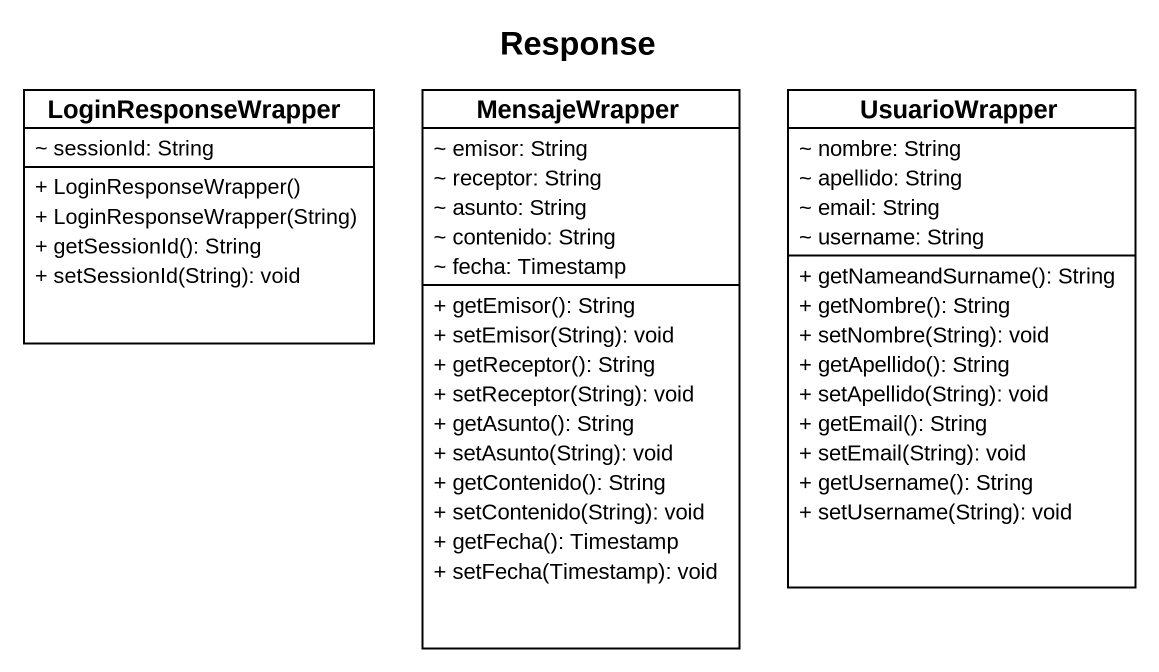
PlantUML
@startuml
title Response
hide circle
hide empty members
skinparam classAttributeIconSize 0
class LoginResponseWrapper {
  ~ sessionId: String
  + LoginResponseWrapper()
  + LoginResponseWrapper(String)
  + getSessionId(): String
  + setSessionId(String): void
}
class MensajeWrapper {
  ~ emisor: String
  ~ receptor: String
  ~ asunto: String
  ~ contenido: String
  ~ fecha: Timestamp
  + getEmisor(): String
  + setEmisor(String): void
  + getReceptor(): String
  + setReceptor(String): void
  + getAsunto(): String
  + setAsunto(String): void
  + getContenido(): String
  + setContenido(String): void
  + getFecha(): Timestamp
  + setFecha(Timestamp): void
}
class UsuarioWrapper {
  ~ nombre: String
  ~ apellido: String
  ~ email: String
  ~ username: String
  + getNameandSurname(): String
  + getNombre(): String
  + setNombre(String): void
  + getApellido(): String
  + setApellido(String): void
  + getEmail(): String
  + setEmail(String): void
  + getUsername(): String
  + setUsername(String): void
}
@enduml
